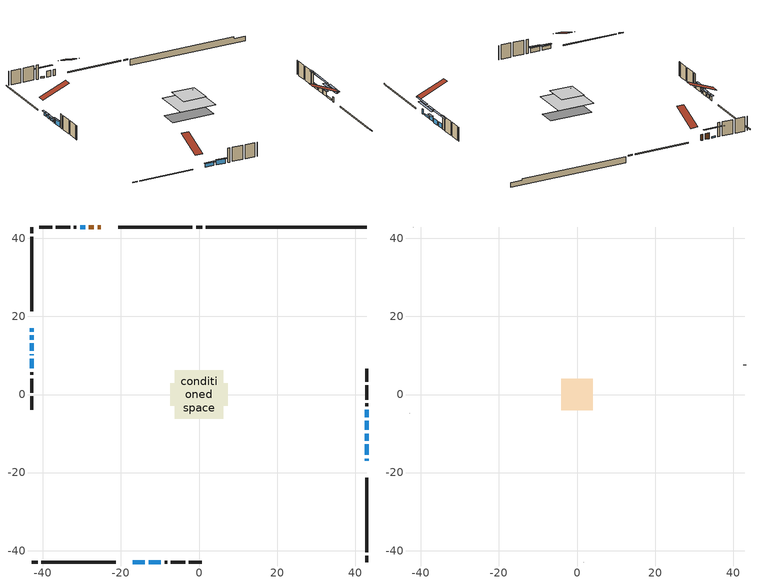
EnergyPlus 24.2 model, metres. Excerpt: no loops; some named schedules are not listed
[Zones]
conditioned space
 floor adiabatic (AdiabaticFloorConstruction): -6.25,-6.25 -6.25,6.25 6.25,6.25 6.25,-6.25 z2.74
 floor foundation (Slab1 construction): -7.38,-2.9 -7.38,2.9 7.38,2.9 7.38,-2.9 z-1.83
 wall outside (RimJoist1 construction): 0.82,42.9 -0.75,42.9 / -42.9,-42.9 -41.33,-42.9 / -42.9,42.9 -42.9,41.33 / 42.9,-42.9 42.9,-41.33 z0.3:0.6
 wall outside (RimJoist2 construction): -1.68,42.9 -20.72,42.9 / -40.4,-42.9 -21.35,-42.9 / -42.9,40.4 -42.9,21.35 / 42.9,-40.4 42.9,-21.35 z0.3:0.6
 wall outside (AdiabaticWallConstruction 1): -25.15,42.9 -25.98,42.9 / -26.9,42.9 -28.2,42.9 z0.3:2.33
 wall outside (AdiabaticWallConstruction): 42.9,-16.93 42.9,-16.4 z0.3:1.95; -42.9,16.93 -42.9,16.06 z0.3:1.57; -42.9,15.14 -42.9,14.02 / -42.9,13.09 -42.9,11.26 / -16.93,-42.9 -13.83,-42.9 z0.3:1.54; -12.9,-42.9 -9.76,-42.9 / 42.9,-11.84 42.9,-9.99 / 42.9,-9.06 42.9,-6.7 / 42.9,-5.77 42.9,-3.92 z0.3:1.85; -42.9,10.33 -42.9,10.08 z0.3:1.39; -29.13,42.9 -30.45,42.9 z0.3:0.83; 42.9,-15.47 42.9,-12.77 z0.3:0.89; -42.9,9.15 -42.9,6.66 z0.3:2.15
 wall outside (Wall1 construction): -31.38,42.9 -32.09,42.9 / -8.83,-42.9 -8.11,-42.9 / -42.9,5.73 -42.9,5.02 / 42.9,-2.99 42.9,-2.28 z0.3:5.18
 wall outside (Wall2 construction): -33.02,42.9 -36.69,42.9 / -7.19,-42.9 -3.52,-42.9 / -42.9,4.09 -42.9,0.42 / 42.9,-1.35 42.9,2.32 z0.3:5.18
 wall outside (Wall3 construction): -37.62,42.9 -40.97,42.9 / -2.59,-42.9 0.76,-42.9 / -42.9,-0.51 -42.9,-3.86 / 42.9,3.25 42.9,6.6 z0.3:5.18
 wall foundation (FoundationWall1 construction): 1.75,42.9,-1.83 1.75,42.9,0.3 38.78,42.9,0.3 38.78,42.9,-0.25 42.9,42.9,-0.25 42.9,42.9,-1.83
 window (WindowConstruction 9): 42.9,-16.93 42.9,-16.4 z0.3:1.95
 window (WindowConstruction 4): -42.9,16.93 -42.9,16.07 z0.3:1.57
 window (WindowConstruction 5): -42.9,15.14 -42.9,14.02 z0.3:1.54
 window (WindowConstruction 6): -42.9,13.09 -42.9,11.26 z0.3:1.54
 window (WindowConstruction 7): -16.93,-42.9 -13.83,-42.9 z0.3:1.54
 window (WindowConstruction 8): -12.9,-42.9 -9.76,-42.9 z0.3:1.85
 window (WindowConstruction 10): -42.9,10.33 -42.9,10.08 z0.3:1.39
 window (WindowConstruction 11): -29.13,42.9 -30.45,42.9 z0.3:0.83
 window (WindowConstruction 12): 42.9,-15.47 42.9,-12.77 z0.3:0.89
 window (WindowConstruction): -42.9,9.15 -42.9,6.66 z0.3:2.15
 window (WindowConstruction 1): 42.9,-11.84 42.9,-9.99 z0.3:1.85
 window (WindowConstruction 2): 42.9,-9.06 42.9,-6.7 z0.3:1.85
 window (WindowConstruction 3): 42.9,-5.77 42.9,-3.92 z0.3:1.85
 door (Door): -25.15,42.9 -25.98,42.9 z0.3:2.33
 door (Door 1): -26.9,42.9 -28.2,42.9 z0.3:2.33
 ceiling adiabatic (AdiabaticFloorConstruction): 6.25,-6.25 6.25,6.25 -6.25,6.25 -6.25,-6.25 z2.74
attic - vented
 floor to conditioned space (Floor1 construction Reversed): -4.04,-4.04 -4.04,4.04 4.04,4.04 4.04,-4.04 z5.18
 floor to conditioned space (Floor2 construction Reversed): -2.86,-2.86 -2.86,2.86 2.86,2.86 2.86,-2.86 z5.18
 wall outside (Wall4 construction): -41.9,42.9 -41.97,42.9 / 1.69,-42.9 1.76,-42.9 / -42.9,-4.79 -42.9,-4.86 / 42.9,7.53 42.9,7.6 z0.3:5.18
 roof outside (Roof1 construction): -24.22,42.9,5.18 -24.22,33.42,9.12 -21.65,33.42,9.12 -21.65,42.9,5.18; -17.86,-42.9,5.18 -17.86,-33.42,9.12 -20.43,-33.42,9.12 -20.43,-42.9,5.18; -42.9,17.86,5.18 -33.42,17.86,9.12 -33.42,20.43,9.12 -42.9,20.43,5.18; 42.9,-17.86,5.18 33.42,-17.86,9.12 33.42,-20.43,9.12 42.9,-20.43,5.18
shading: 42.9,-13.35 42.9,-19.98 43.51,-19.98 43.51,-13.35 z5; -42.9,15.77 -42.9,17.23 -43.51,17.23 -43.51,15.77 z1.87; -42.9,13.72 -42.9,15.44 -43.51,15.44 -43.51,13.72 z1.84; -42.9,10.96 -42.9,13.39 -43.51,13.39 -43.51,10.96 z1.84; -13.53,-42.9 -17.23,-42.9 -17.23,-43.51 -13.53,-43.51 z1.84; -9.46,-42.9 -13.2,-42.9 -13.2,-43.51 -9.46,-43.51 z2.15; -42.9,9.78 -42.9,10.63 -44.12,10.63 -44.12,9.78 z1.69; -33.5,42.9 -26.08,42.9 -26.08,43.51 -33.5,43.51 z3.88; 42.9,-9.72 42.9,-18.52 43.51,-18.52 43.51,-9.72 z3.94; -42.9,6.36 -42.9,9.45 -43.51,9.45 -43.51,6.36 z2.45; 42.9,-9.69 42.9,-12.14 43.51,-12.14 43.51,-9.69 z2.15; 42.9,-3.65 42.9,-12.11 43.51,-12.11 43.51,-3.65 z4.9; 42.9,-0.87 42.9,-8.82 43.51,-8.82 43.51,-0.87 z4.9
[Building]
Building 1: Terrain=Suburbs
[Site:Location]
Calgary Intl AP_AB: Latitude {deg}=51.11; Longitude {deg}=-114.02; Time Zone {hr}=-7; Elevation {m}=1084; Keep Site Location Information=Yes
[Site:GroundTemperature:Shallow]
0.326196, -1.55603, -1.70677, -0.813554, 2.7722, 6.34125, 9.43543, 11.3955, 11.562, 9.96783, 6.95256, 3.49299
[Site:WaterMainsTemperature]
Calculation Method=Schedule; Temperature Schedule=mains temperature schedule
[Material] Roughness=Rough; Thermal Absorptance=0.9
Name | Thickness {m} | Conductivity {W/m-K} | Density {kg/m3} | Specific Heat {J/kg-K} | Solar Absorptance | Visible Absorptance
asphalt or fiberglass shingles | 0.00635 | 0.162714 | 1121.4 | 1465.45 | 0.4 | 0.4
ceiling loosefill ins | 0.169333 | 0.0480833 | 16.02 | 1046.75 | 0.7 | 0.7
ceiling stud and cavity | 0.1397 | 0.113663 | 65.682 | 1177.47 | 0.7 | 0.7
ceiling stud and cavity 1 | 0.1397 | 0.164599 | 65.682 | 1177.47 | 0.7 | 0.7
concrete 4.0 in. | 0.1016 | 1.803125 | 2242.8 | 837.4 | 0.7 | 0.7
concrete 8.0 in. | 0.2032 | 1.803125 | 2242.8 | 837.4 | 0.7 | 0.7
door material | 0.04445 | 0.053851 | 512.64 | 1214.23 | 0.7 | 0.7
exterior vertical ins | 0.0307237 | 0.029427 | 32.04 | 1214.23 | 0.7 | 0.7
floor covering | 0.0127 | 0.0433444 | 54.468 | 1339.84 | 0.6 | 0.6
floor rigid ins; wall rigid ins 1 | 0.512978 | 0.029427 | 32.04 | 1214.23 | 0.7 | 0.7
floor stud and cavity | 0.1397 | 1.75129 | 37.0049 | 1207.88 | 0.7 | 0.7
furniture material conditioned space 1 | 0.1524 | 0.115458 | 640.8 | 1214.23 | 0.6 | 0.6
gypsum board | 0.0127 | 0.160291 | 801 | 837.4 | 0.6 | 0.6
gypsum board 1 | 0.0127 | 0.160291 | 801 | 837.4 | 0.7 | 0.7
osb sheathing 0.5 in. | 0.0127 | 0.115458 | 512.64 | 1214.23 | 0.7 | 0.7
osb sheathing 0.75 in. | 0.01905 | 0.115458 | 512.64 | 1214.23 | 0.7 | 0.7
osb sheathing 2.0 in. | 0.0508 | 0.115458 | 512.64 | 1214.23 | 0.7 | 0.7
rim joist stud and cavity | 0.0508 | 0.0299094 | 125.044 | 1163.47 | 0.6 | 0.6
rim joist stud and cavity 1 | 0.0508 | 0.0296634 | 125.044 | 1163.47 | 0.6 | 0.6
wall rigid ins | 0.051816 | 0.029427 | 32.04 | 1214.23 | 0.7 | 0.7
wall stud and cavity | 0.1397 | 0.154959 | 139.0536 | 1170.24 | 0.7 | 0.7
wall stud and cavity 1 | 0.1397 | 0.0884486 | 139.0536 | 1170.24 | 0.7 | 0.7
wall stud and cavity 2 | 0.1397 | 0.126135 | 139.0536 | 1170.24 | 0.7 | 0.7
wall stud and cavity 3 | 0.0889 | 6.9971 | 50.32683 | 1063.81 | 0.6 | 0.6
wall stud and cavity 4 | 0.0889 | 0.380278 | 52.3479 | 1209.89 | 0.7 | 0.7
wall stud and cavity 5 | 0.0889 | 0.391764 | 83.0341 | 1211.67 | 0.7 | 0.7
wood siding | 0.0254 | 0.102417 | 544.68 | 1172.36 | 0.4 | 0.4
wood siding 1 | 0.00254 | 0.102417 | 544.68 | 1172.36 | 0.4 | 0.4
wood siding 2; wood siding 3; wood siding 4 | 0.0254 | 0.102417 | 544.68 | 1172.36 | 0.7 | 0.7
[WindowMaterial:SimpleGlazingSystem]
Name | U-Factor {W/m2-K} | Solar Heat Gain Coefficient
WindowMaterial | 2.90259 | 0.68
WindowMaterial 1 | 2.89237 | 0.69
WindowMaterial 10 | 1.94415 | 0.33
WindowMaterial 11 | 3.023535 | 0.48
WindowMaterial 12 | 3.01559 | 0.5
WindowMaterial 2 | 2.986628 | 0.55
WindowMaterial 3 | 2.94007 | 0.62
WindowMaterial 4 | 3.006501 | 0.59
WindowMaterial 5 | 2.9236 | 0.66
WindowMaterial 6 | 2.90373 | 0.68
WindowMaterial 7 | 2.96278 | 0.59
WindowMaterial 8 | 2.9378 | 0.65
WindowMaterial 9 | 1.70567 | 0.41
[Construction]
AdiabaticFloorConstruction: floor stud and cavity, floor rigid ins, osb sheathing 0.75 in., floor covering
AdiabaticWallConstruction: wood siding 3, wall rigid ins 1, wall stud and cavity 4, gypsum board
AdiabaticWallConstruction 1: wood siding 4, wall rigid ins 1, wall stud and cavity 4, gypsum board
Door; Door 1: door material
Floor1 construction Reversed: gypsum board, ceiling stud and cavity, ceiling loosefill ins
Floor2 construction Reversed: gypsum board, ceiling stud and cavity 1, ceiling loosefill ins
FoundationWall1 construction: concrete 8.0 in., gypsum board 1
furniture construction conditioned space 1: furniture material conditioned space 1
PartitionWallConstruction: gypsum board, wall stud and cavity 5, gypsum board
RimJoist1 construction: wood siding 2, osb sheathing 2.0 in., rim joist stud and cavity
RimJoist2 construction: wood siding 2, osb sheathing 2.0 in., rim joist stud and cavity 1
Roof1 construction: asphalt or fiberglass shingles
Slab1 construction: concrete 4.0 in.
Wall1 construction: wood siding, wall rigid ins, osb sheathing 0.5 in., wall stud and cavity, gypsum board
Wall2 construction: wood siding, osb sheathing 0.5 in., wall stud and cavity 1, gypsum board
Wall3 construction: wood siding, osb sheathing 0.5 in., wall stud and cavity 2, gypsum board
Wall4 construction: wood siding 1, wall stud and cavity 3
WindowConstruction: WindowMaterial
WindowConstruction 1: WindowMaterial 1
WindowConstruction 10: WindowMaterial 10
WindowConstruction 11: WindowMaterial 11
WindowConstruction 12: WindowMaterial 12
WindowConstruction 2: WindowMaterial 2
WindowConstruction 3: WindowMaterial 3
WindowConstruction 4: WindowMaterial 4
WindowConstruction 5: WindowMaterial 5
WindowConstruction 6: WindowMaterial 6
WindowConstruction 7: WindowMaterial 7
WindowConstruction 8: WindowMaterial 8
WindowConstruction 9: WindowMaterial 9
[Zone] Multiplier=1; Part of Total Floor Area=Yes
Name | Volume {m3}
attic - vented | 62.113
conditioned space | 631.4
[Space]
Name | Zone | Volume {m3}
attic - vented 1 | attic - vented | 62.113
conditioned space 1 | conditioned space | 631.4
[ZoneInfiltration:EffectiveLeakageArea]
infil attic - vented 1: Zone or Space=attic - vented 1; Schedule=Always On Discrete; Effective Air Leakage Area {cm2}=3357.26; Stack Coefficient=0.000613623; Wind Coefficient=1.67367e-05
[ZoneMixing]
whole house fan mix: Zone or Space=attic - vented; Schedule=Always On Continuous; Design Flow Rate Calculation Method=Flow/Zone; Design Flow Rate {m3/s}=0; Source Zone or Space=conditioned space
[SurfaceProperty:ExposedFoundationPerimeter]
Slab1: Exposed Perimeter Calculation Method=TotalExposedPerimeter; Total Exposed Perimeter {m}=41.148
[InternalMass] Zone or ZoneList=conditioned space; Space or SpaceList=conditioned space 1
Name | Construction | Surface Area {m2}
furniture mass conditioned space 1 | furniture construction conditioned space 1 | 96.82
partition wall mass | PartitionWallConstruction | 242.05
[Lights]
interior lighting: Zone or ZoneList or Space or SpaceList=conditioned space 1; Schedule=interior lighting schedule; Design Level Calculation Method=LightingLevel; Lighting Level {W}=343.2; Return Air Fraction=0; Fraction Radiant=0.6; Fraction Visible=0.2; Fraction Replaceable=1
[People]
occupants: Zone or ZoneList or Space or SpaceList=conditioned space 1; Number of People Schedule=occupants schedule; Number of People Calculation Method=People; Number of People=3; Fraction Radiant=0.314171; Sensible Heat Fraction=0.56303; Activity Level Schedule=occupants activity schedule; Carbon Dioxide Generation Rate {m3/s-W}=0; Enable ASHRAE 55 Comfort Warnings=No; Mean Radiant Temperature Calculation Type=EnclosureAveraged
[ElectricEquipment] Zone or ZoneList or Space or SpaceList=conditioned space 1; Design Level Calculation Method=EquipmentLevel
Name | Schedule | Design Level {W} | Fraction Latent | Fraction Radiant | Fraction Lost
clothes dryer | clothes dryer schedule | 140.772 | 0.015 | 0.081 | 0.85
clothes washer | clothes washer schedule | 32.1985 | 0.03 | 0.162 | 0.7
cooking range | cooking range schedule | 215.147 | 0.08 | 0.432 | 0.2
dishwasher | dishwasher schedule | 66.8632 | 0.3 | 0.18 | 0.4
fridge | fridge schedule | 72.9452 | 0 | 0.6 | 0
mech vent bath fan 0 | mech vent bath fan 0 schedule | 50.2 | 0 | 0 | 1
mech vent bath fan 1 | mech vent bath fan 1 schedule | 50.2 | 0 | 0 | 1
mech vent house fan | mech vent house fan schedule | 0 | 0 | 0 | 1
mech vent house fan cfis | mech vent house fan cfis schedule | 0 | 0 | 0 | 0
mech vent range fan 0 | mech vent range fan 0 schedule | 57 | 0 | 0 | 1
misc plug loads | misc plug loads schedule | 494.7 | 0.045 | 0.513 | 0.1
whole house fan | Always On Discrete | 0 | 0 | 0 | 1
[OtherEquipment] Zone or ZoneList or Space or SpaceList=conditioned space 1; Design Level Calculation Method=EquipmentLevel
Name | Fuel Type | Schedule | Design Level {W} | Fraction Latent | Fraction Radiant | Fraction Lost
clothes dryer 1 | Electricity | clothes dryer schedule | 0 | 0.015 | 0.081 | 0.85
cooking range 1 | Electricity | cooking range schedule | 0 | 0.08 | 0.432 | 0.2
general water use latent | None | general water use schedule | 62.594 | 1 | 0 | 0
general water use sensible | None | general water use schedule | -61.6891 | 0 | 0.6 | 0
mech vent house fan latent load | None | Always On Discrete | 0 | 1 | 0 | 0
mech vent house fan sensible load | None | Always On Discrete | 0 | 0 | 0 | 0
water heater energy adjustment1 | NaturalGas | Always On Discrete | 0.01 | 0 | 0 | 1
[ZoneInfiltration:DesignFlowRate] Zone or ZoneList or Space or SpaceList=conditioned space 1; Schedule=Always On Discrete; Design Flow Rate Calculation Method=Flow/Zone; Design Flow Rate {m3/s}=0
infil flow; natural vent flow; whole house fan flow
[Foundation:Kiva]
Foundation Kiva 1: Initial Indoor Air Temperature {C}=18; Wall Height Above Grade {m}=0.300015; Wall Depth Below Slab {m}=0.2032; Custom Block Material Name 1=exterior vertical ins; Custom Block Depth 1 {m}=2.13; Custom Block X Position 1 {m}=0.2159; Custom Block Z Position 1 {m}=0
[Foundation:Kiva:Settings]
Soil Conductivity {W/m-K}=0.849921; Soil Density {kg/m3}=1842.3; Soil Specific Heat {J/kg-K}=418.7; Ground Solar Absorptivity=0.9; Ground Thermal Absorptivity=0.9; Ground Surface Roughness {m}=0.03; Far-Field Width {m}=40; Deep-Ground Boundary Condition=ZeroFlux; Deep-Ground Depth {m}=40; Minimum Cell Dimension {m}=0.2; Maximum Cell Growth Coefficient=3; Simulation Timestep=Timestep
[Exterior:Lights]
exterior lighting: Schedule=exterior lighting schedule; Design Level {W}=75.6
[Schedule:Constant]
Name | Hourly Value
Always On Continuous; mech vent house fan schedule; mech vent house fan cfis schedule; Always On Discrete | 1
occupants activity schedule | 117.228
fridge schedule | 0
[Schedule:Week:Daily]
interior lighting schedule Week Rule - Jan1-Jan27: interior lighting schedule day, interior lighting schedule day, interior lighting schedule day, interior lighting schedule day, interior lighting schedule day, interior lighting schedule day, interior lighting schedule day, interior lighting schedule default day, interior lighting schedule default day, interior lighting schedule default day, interior lighting schedule default day, interior lighting schedule default day
interior lighting schedule Week Rule - Jan28-Feb3: interior lighting schedule day, interior lighting schedule day, interior lighting schedule day, interior lighting schedule day, interior lighting schedule day 1, interior lighting schedule day 1, interior lighting schedule day 1, interior lighting schedule default day, interior lighting schedule default day, interior lighting schedule default day, interior lighting schedule default day, interior lighting schedule default day
interior lighting schedule Week Rule - Feb4-Feb24: interior lighting schedule day 1, interior lighting schedule day 1, interior lighting schedule day 1, interior lighting schedule day 1, interior lighting schedule day 1, interior lighting schedule day 1, interior lighting schedule day 1, interior lighting schedule default day, interior lighting schedule default day, interior lighting schedule default day, interior lighting schedule default day, interior lighting schedule default day
interior lighting schedule Week Rule - Feb25-Mar3: interior lighting schedule day 1, interior lighting schedule day 1, interior lighting schedule day 1, interior lighting schedule day 1, interior lighting schedule day 2, interior lighting schedule day 2, interior lighting schedule day 2, interior lighting schedule default day, interior lighting schedule default day, interior lighting schedule default day, interior lighting schedule default day, interior lighting schedule default day
interior lighting schedule Week Rule - Mar4-Mar31: interior lighting schedule day 2, interior lighting schedule day 2, interior lighting schedule day 2, interior lighting schedule day 2, interior lighting schedule day 2, interior lighting schedule day 2, interior lighting schedule day 2, interior lighting schedule default day, interior lighting schedule default day, interior lighting schedule default day, interior lighting schedule default day, interior lighting schedule default day
interior lighting schedule Week Rule - Apr1-Apr28: interior lighting schedule day 3, interior lighting schedule day 3, interior lighting schedule day 3, interior lighting schedule day 3, interior lighting schedule day 3, interior lighting schedule day 3, interior lighting schedule day 3, interior lighting schedule default day, interior lighting schedule default day, interior lighting schedule default day, interior lighting schedule default day, interior lighting schedule default day
interior lighting schedule Week Rule - Apr29-May5: interior lighting schedule day 3, interior lighting schedule day 3, interior lighting schedule day 4, interior lighting schedule day 4, interior lighting schedule day 4, interior lighting schedule day 4, interior lighting schedule day 4, interior lighting schedule default day, interior lighting schedule default day, interior lighting schedule default day, interior lighting schedule default day, interior lighting schedule default day
interior lighting schedule Week Rule - May6-May26: interior lighting schedule day 4, interior lighting schedule day 4, interior lighting schedule day 4, interior lighting schedule day 4, interior lighting schedule day 4, interior lighting schedule day 4, interior lighting schedule day 4, interior lighting schedule default day, interior lighting schedule default day, interior lighting schedule default day, interior lighting schedule default day, interior lighting schedule default day
interior lighting schedule Week Rule - May27-Jun2: interior lighting schedule day 4, interior lighting schedule day 4, interior lighting schedule day 4, interior lighting schedule day 4, interior lighting schedule day 4, interior lighting schedule day 5, interior lighting schedule day 5, interior lighting schedule default day, interior lighting schedule default day, interior lighting schedule default day, interior lighting schedule default day, interior lighting schedule default day
interior lighting schedule Week Rule - Jun3-Jun30: interior lighting schedule day 5, interior lighting schedule day 5, interior lighting schedule day 5, interior lighting schedule day 5, interior lighting schedule day 5, interior lighting schedule day 5, interior lighting schedule day 5, interior lighting schedule default day, interior lighting schedule default day, interior lighting schedule default day, interior lighting schedule default day, interior lighting schedule default day
interior lighting schedule Week Rule - Jul1-Jul28: interior lighting schedule day 6, interior lighting schedule day 6, interior lighting schedule day 6, interior lighting schedule day 6, interior lighting schedule day 6, interior lighting schedule day 6, interior lighting schedule day 6, interior lighting schedule default day, interior lighting schedule default day, interior lighting schedule default day, interior lighting schedule default day, interior lighting schedule default day
interior lighting schedule Week Rule - Jul29-Aug4: interior lighting schedule day 6, interior lighting schedule day 6, interior lighting schedule day 6, interior lighting schedule day 7, interior lighting schedule day 7, interior lighting schedule day 7, interior lighting schedule day 7, interior lighting schedule default day, interior lighting schedule default day, interior lighting schedule default day, interior lighting schedule default day, interior lighting schedule default day
interior lighting schedule Week Rule - Aug5-Aug25: interior lighting schedule day 7, interior lighting schedule day 7, interior lighting schedule day 7, interior lighting schedule day 7, interior lighting schedule day 7, interior lighting schedule day 7, interior lighting schedule day 7, interior lighting schedule default day, interior lighting schedule default day, interior lighting schedule default day, interior lighting schedule default day, interior lighting schedule default day
interior lighting schedule Week Rule - Aug26-Sep1: interior lighting schedule day 7, interior lighting schedule day 7, interior lighting schedule day 7, interior lighting schedule day 7, interior lighting schedule day 7, interior lighting schedule day 7, interior lighting schedule day 8, interior lighting schedule default day, interior lighting schedule default day, interior lighting schedule default day, interior lighting schedule default day, interior lighting schedule default day
interior lighting schedule Week Rule - Sep2-Sep29: interior lighting schedule day 8, interior lighting schedule day 8, interior lighting schedule day 8, interior lighting schedule day 8, interior lighting schedule day 8, interior lighting schedule day 8, interior lighting schedule day 8, interior lighting schedule default day, interior lighting schedule default day, interior lighting schedule default day, interior lighting schedule default day, interior lighting schedule default day
interior lighting schedule Week Rule - Sep30-Oct6: interior lighting schedule day 8, interior lighting schedule day 9, interior lighting schedule day 9, interior lighting schedule day 9, interior lighting schedule day 9, interior lighting schedule day 9, interior lighting schedule day 9, interior lighting schedule default day, interior lighting schedule default day, interior lighting schedule default day, interior lighting schedule default day, interior lighting schedule default day
interior lighting schedule Week Rule - Oct7-Oct27: interior lighting schedule day 9, interior lighting schedule day 9, interior lighting schedule day 9, interior lighting schedule day 9, interior lighting schedule day 9, interior lighting schedule day 9, interior lighting schedule day 9, interior lighting schedule default day, interior lighting schedule default day, interior lighting schedule default day, interior lighting schedule default day, interior lighting schedule default day
interior lighting schedule Week Rule - Oct28-Nov3: interior lighting schedule day 9, interior lighting schedule day 9, interior lighting schedule day 9, interior lighting schedule day 9, interior lighting schedule day 10, interior lighting schedule day 10, interior lighting schedule day 10, interior lighting schedule default day, interior lighting schedule default day, interior lighting schedule default day, interior lighting schedule default day, interior lighting schedule default day
interior lighting schedule Week Rule - Nov4-Nov24: interior lighting schedule day 10, interior lighting schedule day 10, interior lighting schedule day 10, interior lighting schedule day 10, interior lighting schedule day 10, interior lighting schedule day 10, interior lighting schedule day 10, interior lighting schedule default day, interior lighting schedule default day, interior lighting schedule default day, interior lighting schedule default day, interior lighting schedule default day
interior lighting schedule Week Rule - Nov25-Dec1: interior lighting schedule day 10, interior lighting schedule day 10, interior lighting schedule day 10, interior lighting schedule day 10, interior lighting schedule day 10, interior lighting schedule day 10, interior lighting schedule day 11, interior lighting schedule default day, interior lighting schedule default day, interior lighting schedule default day, interior lighting schedule default day, interior lighting schedule default day
interior lighting schedule Week Rule - Dec2-Dec31: interior lighting schedule day 11, interior lighting schedule day 11, interior lighting schedule day 11, interior lighting schedule day 11, interior lighting schedule day 11, interior lighting schedule day 11, interior lighting schedule day 11, interior lighting schedule default day, interior lighting schedule default day, interior lighting schedule default day, interior lighting schedule default day, interior lighting schedule default day
occupants schedule Week Rule - Jan1-Dec31: occupants schedule day, occupants schedule day, occupants schedule day, occupants schedule day, occupants schedule day, occupants schedule day, occupants schedule day, occupants schedule default day, occupants schedule default day, occupants schedule default day, occupants schedule default day, occupants schedule default day
clothes dryer schedule Week Rule - Jan1-Dec31: clothes dryer schedule day, clothes dryer schedule day, clothes dryer schedule day, clothes dryer schedule day, clothes dryer schedule day, clothes dryer schedule day, clothes dryer schedule day, clothes dryer schedule default day, clothes dryer schedule default day, clothes dryer schedule default day, clothes dryer schedule default day, clothes dryer schedule default day
clothes washer schedule Week Rule - Jan1-Dec31: clothes washer schedule day, clothes washer schedule day, clothes washer schedule day, clothes washer schedule day, clothes washer schedule day, clothes washer schedule day, clothes washer schedule day, clothes washer schedule default day, clothes washer schedule default day, clothes washer schedule default day, clothes washer schedule default day, clothes washer schedule default day
cooking range schedule Week Rule - Jan1-Dec31: cooking range schedule day, cooking range schedule day, cooking range schedule day, cooking range schedule day, cooking range schedule day, cooking range schedule day, cooking range schedule day, cooking range schedule default day, cooking range schedule default day, cooking range schedule default day, cooking range schedule default day, cooking range schedule default day
dishwasher schedule Week Rule - Jan1-Dec31: dishwasher schedule day, dishwasher schedule day, dishwasher schedule day, dishwasher schedule day, dishwasher schedule day, dishwasher schedule day, dishwasher schedule day, dishwasher schedule default day, dishwasher schedule default day, dishwasher schedule default day, dishwasher schedule default day, dishwasher schedule default day
mech vent bath fan 0 schedule Week Rule - Jan1-Dec31: mech vent bath fan 0 schedule day, mech vent bath fan 0 schedule day, mech vent bath fan 0 schedule day, mech vent bath fan 0 schedule day, mech vent bath fan 0 schedule day, mech vent bath fan 0 schedule day, mech vent bath fan 0 schedule day, mech vent bath fan 0 schedule default day, mech vent bath fan 0 schedule default day, mech vent bath fan 0 schedule default day, mech vent bath fan 0 schedule default day, mech vent bath fan 0 schedule default day
mech vent bath fan 1 schedule Week Rule - Jan1-Dec31: mech vent bath fan 1 schedule day, mech vent bath fan 1 schedule day, mech vent bath fan 1 schedule day, mech vent bath fan 1 schedule day, mech vent bath fan 1 schedule day, mech vent bath fan 1 schedule day, mech vent bath fan 1 schedule day, mech vent bath fan 1 schedule default day, mech vent bath fan 1 schedule default day, mech vent bath fan 1 schedule default day, mech vent bath fan 1 schedule default day, mech vent bath fan 1 schedule default day
mech vent range fan 0 schedule Week Rule - Jan1-Dec31: mech vent range fan 0 schedule day, mech vent range fan 0 schedule day, mech vent range fan 0 schedule day, mech vent range fan 0 schedule day, mech vent range fan 0 schedule day, mech vent range fan 0 schedule day, mech vent range fan 0 schedule day, mech vent range fan 0 schedule default day, mech vent range fan 0 schedule default day, mech vent range fan 0 schedule default day, mech vent range fan 0 schedule default day, mech vent range fan 0 schedule default day
misc plug loads schedule Week Rule - Jan1-Dec31: misc plug loads schedule day, misc plug loads schedule day, misc plug loads schedule day, misc plug loads schedule day, misc plug loads schedule day, misc plug loads schedule day, misc plug loads schedule day, misc plug loads schedule default day, misc plug loads schedule default day, misc plug loads schedule default day, misc plug loads schedule default day, misc plug loads schedule default day
general water use schedule Week Rule - Jan1-Dec31: general water use schedule day, general water use schedule day, general water use schedule day, general water use schedule day, general water use schedule day, general water use schedule day, general water use schedule day, general water use schedule default day, general water use schedule default day, general water use schedule default day, general water use schedule default day, general water use schedule default day
exterior lighting schedule Week Rule - Jan1-Jan27: exterior lighting schedule day, exterior lighting schedule day, exterior lighting schedule day, exterior lighting schedule day, exterior lighting schedule day, exterior lighting schedule day, exterior lighting schedule day, exterior lighting schedule default day, exterior lighting schedule default day, exterior lighting schedule default day, exterior lighting schedule default day, exterior lighting schedule default day
exterior lighting schedule Week Rule - Jan28-Feb3: exterior lighting schedule day, exterior lighting schedule day, exterior lighting schedule day, exterior lighting schedule day, exterior lighting schedule day 1, exterior lighting schedule day 1, exterior lighting schedule day 1, exterior lighting schedule default day, exterior lighting schedule default day, exterior lighting schedule default day, exterior lighting schedule default day, exterior lighting schedule default day
exterior lighting schedule Week Rule - Feb4-Feb24: exterior lighting schedule day 1, exterior lighting schedule day 1, exterior lighting schedule day 1, exterior lighting schedule day 1, exterior lighting schedule day 1, exterior lighting schedule day 1, exterior lighting schedule day 1, exterior lighting schedule default day, exterior lighting schedule default day, exterior lighting schedule default day, exterior lighting schedule default day, exterior lighting schedule default day
exterior lighting schedule Week Rule - Feb25-Mar3: exterior lighting schedule day 1, exterior lighting schedule day 1, exterior lighting schedule day 1, exterior lighting schedule day 1, exterior lighting schedule day 2, exterior lighting schedule day 2, exterior lighting schedule day 2, exterior lighting schedule default day, exterior lighting schedule default day, exterior lighting schedule default day, exterior lighting schedule default day, exterior lighting schedule default day
exterior lighting schedule Week Rule - Mar4-Mar31: exterior lighting schedule day 2, exterior lighting schedule day 2, exterior lighting schedule day 2, exterior lighting schedule day 2, exterior lighting schedule day 2, exterior lighting schedule day 2, exterior lighting schedule day 2, exterior lighting schedule default day, exterior lighting schedule default day, exterior lighting schedule default day, exterior lighting schedule default day, exterior lighting schedule default day
exterior lighting schedule Week Rule - Apr1-Apr28: exterior lighting schedule day 3, exterior lighting schedule day 3, exterior lighting schedule day 3, exterior lighting schedule day 3, exterior lighting schedule day 3, exterior lighting schedule day 3, exterior lighting schedule day 3, exterior lighting schedule default day, exterior lighting schedule default day, exterior lighting schedule default day, exterior lighting schedule default day, exterior lighting schedule default day
exterior lighting schedule Week Rule - Apr29-May5: exterior lighting schedule day 3, exterior lighting schedule day 3, exterior lighting schedule day 4, exterior lighting schedule day 4, exterior lighting schedule day 4, exterior lighting schedule day 4, exterior lighting schedule day 4, exterior lighting schedule default day, exterior lighting schedule default day, exterior lighting schedule default day, exterior lighting schedule default day, exterior lighting schedule default day
exterior lighting schedule Week Rule - May6-May26: exterior lighting schedule day 4, exterior lighting schedule day 4, exterior lighting schedule day 4, exterior lighting schedule day 4, exterior lighting schedule day 4, exterior lighting schedule day 4, exterior lighting schedule day 4, exterior lighting schedule default day, exterior lighting schedule default day, exterior lighting schedule default day, exterior lighting schedule default day, exterior lighting schedule default day
exterior lighting schedule Week Rule - May27-Jun2: exterior lighting schedule day 4, exterior lighting schedule day 4, exterior lighting schedule day 4, exterior lighting schedule day 4, exterior lighting schedule day 4, exterior lighting schedule day 5, exterior lighting schedule day 5, exterior lighting schedule default day, exterior lighting schedule default day, exterior lighting schedule default day, exterior lighting schedule default day, exterior lighting schedule default day
exterior lighting schedule Week Rule - Jun3-Jun30: exterior lighting schedule day 5, exterior lighting schedule day 5, exterior lighting schedule day 5, exterior lighting schedule day 5, exterior lighting schedule day 5, exterior lighting schedule day 5, exterior lighting schedule day 5, exterior lighting schedule default day, exterior lighting schedule default day, exterior lighting schedule default day, exterior lighting schedule default day, exterior lighting schedule default day
exterior lighting schedule Week Rule - Jul1-Jul28: exterior lighting schedule day 6, exterior lighting schedule day 6, exterior lighting schedule day 6, exterior lighting schedule day 6, exterior lighting schedule day 6, exterior lighting schedule day 6, exterior lighting schedule day 6, exterior lighting schedule default day, exterior lighting schedule default day, exterior lighting schedule default day, exterior lighting schedule default day, exterior lighting schedule default day
exterior lighting schedule Week Rule - Jul29-Aug4: exterior lighting schedule day 6, exterior lighting schedule day 6, exterior lighting schedule day 6, exterior lighting schedule day 7, exterior lighting schedule day 7, exterior lighting schedule day 7, exterior lighting schedule day 7, exterior lighting schedule default day, exterior lighting schedule default day, exterior lighting schedule default day, exterior lighting schedule default day, exterior lighting schedule default day
[Schedule:Year]
interior lighting schedule: interior lighting schedule Week Rule - Jan1-Jan27, 1, 1, 1, 27, interior lighting schedule Week Rule - Jan28-Feb3, 1, 28, 2, 3, interior lighting schedule Week Rule - Feb4-Feb24, 2, 4, 2, 24, interior lighting schedule Week Rule - Feb25-Mar3, 2, 25, 3, 3, interior lighting schedule Week Rule - Mar4-Mar31, 3, 4, 3, 31, interior lighting schedule Week Rule - Apr1-Apr28, 4, 1, 4, 28, interior lighting schedule Week Rule - Apr29-May5, 4, 29, 5, 5, interior lighting schedule Week Rule - May6-May26, 5, 6, 5, 26, interior lighting schedule Week Rule - May27-Jun2, 5, 27, 6, 2, interior lighting schedule Week Rule - Jun3-Jun30, 6, 3, 6, 30, interior lighting schedule Week Rule - Jul1-Jul28, 7, 1, 7, 28, interior lighting schedule Week Rule - Jul29-Aug4, 7, 29, 8, 4, interior lighting schedule Week Rule - Aug5-Aug25, 8, 5, 8, 25, interior lighting schedule Week Rule - Aug26-Sep1, 8, 26, 9, 1, interior lighting schedule Week Rule - Sep2-Sep29, 9, 2, 9, 29, interior lighting schedule Week Rule - Sep30-Oct6, 9, 30, 10, 6, interior lighting schedule Week Rule - Oct7-Oct27, 10, 7, 10, 27, interior lighting schedule Week Rule - Oct28-Nov3, 10, 28, 11, 3, interior lighting schedule Week Rule - Nov4-Nov24, 11, 4, 11, 24, interior lighting schedule Week Rule - Nov25-Dec1, 11, 25, 12, 1, interior lighting schedule Week Rule - Dec2-Dec31, 12, 2, 12, 31
occupants schedule: occupants schedule Week Rule - Jan1-Dec31, 1, 1, 12, 31
clothes dryer schedule: clothes dryer schedule Week Rule - Jan1-Dec31, 1, 1, 12, 31
clothes washer schedule: clothes washer schedule Week Rule - Jan1-Dec31, 1, 1, 12, 31
cooking range schedule: cooking range schedule Week Rule - Jan1-Dec31, 1, 1, 12, 31
dishwasher schedule: dishwasher schedule Week Rule - Jan1-Dec31, 1, 1, 12, 31
mech vent bath fan 0 schedule: mech vent bath fan 0 schedule Week Rule - Jan1-Dec31, 1, 1, 12, 31
mech vent bath fan 1 schedule: mech vent bath fan 1 schedule Week Rule - Jan1-Dec31, 1, 1, 12, 31
mech vent range fan 0 schedule: mech vent range fan 0 schedule Week Rule - Jan1-Dec31, 1, 1, 12, 31
misc plug loads schedule: misc plug loads schedule Week Rule - Jan1-Dec31, 1, 1, 12, 31
general water use schedule: general water use schedule Week Rule - Jan1-Dec31, 1, 1, 12, 31
exterior lighting schedule: exterior lighting schedule Week Rule - Jan1-Jan27, 1, 1, 1, 27, exterior lighting schedule Week Rule - Jan28-Feb3, 1, 28, 2, 3, exterior lighting schedule Week Rule - Feb4-Feb24, 2, 4, 2, 24, exterior lighting schedule Week Rule - Feb25-Mar3, 2, 25, 3, 3, exterior lighting schedule Week Rule - Mar4-Mar31, 3, 4, 3, 31, exterior lighting schedule Week Rule - Apr1-Apr28, 4, 1, 4, 28, exterior lighting schedule Week Rule - Apr29-May5, 4, 29, 5, 5, exterior lighting schedule Week Rule - May6-May26, 5, 6, 5, 26, exterior lighting schedule Week Rule - May27-Jun2, 5, 27, 6, 2, exterior lighting schedule Week Rule - Jun3-Jun30, 6, 3, 6, 30, exterior lighting schedule Week Rule - Jul1-Jul28, 7, 1, 7, 28, exterior lighting schedule Week Rule - Jul29-Aug4, 7, 29, 8, 4, exterior lighting schedule Week Rule - Aug5-Aug25, 8, 5, 8, 25, exterior lighting schedule Week Rule - Aug26-Sep1, 8, 26, 9, 1, exterior lighting schedule Week Rule - Sep2-Sep29, 9, 2, 9, 29, exterior lighting schedule Week Rule - Sep30-Oct6, 9, 30, 10, 6, exterior lighting schedule Week Rule - Oct7-Oct27, 10, 7, 10, 27, exterior lighting schedule Week Rule - Oct28-Nov3, 10, 28, 11, 3, exterior lighting schedule Week Rule - Nov4-Nov24, 11, 4, 11, 24, exterior lighting schedule Week Rule - Nov25-Dec1, 11, 25, 12, 1, exterior lighting schedule Week Rule - Dec2-Dec31, 12, 2, 12, 31
[Schedule:Compact]
mains temperature schedule: Through: 01/01, For: AllDays, Until: 24:00, 5.30611, Through: 01/02, For: AllDays, Until: 24:00, 5.24556, Through: 01/03, For: AllDays, Until: 24:00, 5.18611, Through: 01/04, For: AllDays, Until: 24:00, 5.12778, Through: 01/05, For: AllDays, Until: 24:00, 5.07, Through: 01/06, For: AllDays, Until: 24:00, 5.01278, Through: 01/07, For: AllDays, Until: 24:00, 4.95722, Through: 01/08, For: AllDays, Until: 24:00, 4.90222, Through: 01/09, For: AllDays, Until: 24:00, 4.84778, Through: 01/10, For: AllDays, Until: 24:00, 4.795, Through: 01/11, For: AllDays, Until: 24:00, 4.74278, Through: 01/12, For: AllDays, Until: 24:00, 4.69167, Through: 01/13, For: AllDays, Until: 24:00, 4.64111, Through: 01/14, For: AllDays, Until: 24:00, 4.59222, Through: 01/15, For: AllDays, Until: 24:00, 4.54389, Through: 01/16, For: AllDays, Until: 24:00, 4.49722, Through: 01/17, For: AllDays, Until: 24:00, 4.45111, Through: 01/18, For: AllDays, Until: 24:00, 4.40611, Through: 01/19, For: AllDays, Until: 24:00, 4.36222, Through: 01/20, For: AllDays, Until: 24:00, 4.32, Through: 01/21, For: AllDays, Until: 24:00, 4.27833, Through: 01/22, For: AllDays, Until: 24:00, 4.23778, Through: 01/23, For: AllDays, Until: 24:00, 4.19833, Through: 01/24, For: AllDays, Until: 24:00, 4.16056, Through: 01/25, For: AllDays, Until: 24:00, 4.12333, Through: 01/26, For: AllDays, Until: 24:00, 4.08778, Through: 01/27, For: AllDays, Until: 24:00, 4.05278, Through: 01/28, For: AllDays, Until: 24:00, 4.01944, Through: 01/29, For: AllDays, Until: 24:00, 3.98722, Through: 01/30, For: AllDays, Until: 24:00, 3.95611, Through: 01/31, For: AllDays, Until: 24:00, 3.92667, Through: 02/01, For: AllDays, Until: 24:00, 3.89778, Through: 02/02, For: AllDays, Until: 24:00, 3.87056, Through: 02/03, For: AllDays, Until: 24:00, 3.84444, Through: 02/04, For: AllDays, Until: 24:00, 3.82, Through: 02/05, For: AllDays, Until: 24:00, 3.79611, Through: 02/06, For: AllDays, Until: 24:00, 3.77389, Through: 02/07, For: AllDays, Until: 24:00, 3.75333, Through: 02/08, For: AllDays, Until: 24:00, 3.73333, Through: 02/09, For: AllDays, Until: 24:00, 3.715, Through: 02/10, For: AllDays, Until: 24:00, 3.69778, Through: 02/11, For: AllDays, Until: 24:00, 3.68222, Through: 02/12, For: AllDays, Until: 24:00, 3.66778, Through: 02/13, For: AllDays, Until: 24:00, 3.65444, Through: 02/14, For: AllDays, Until: 24:00, 3.64278, Through: 02/15, For: AllDays, Until: 24:00, 3.63222, Through: 02/16, For: AllDays, Until: 24:00, 3.62278, Through: 02/17, For: AllDays, Until: 24:00, 3.615, Through: 02/18, For: AllDays, Until: 24:00, 3.60833, Through: 02/19, For: AllDays, Until: 24:00, 3.60333, Through: 02/20, For: AllDays, Until: 24:00, 3.59944, Through: 02/21, For: AllDays, Until: 24:00, 3.59667, Through: 02/22, For: AllDays, Until: 24:00, 3.59556, Through: 02/23, For: AllDays, Until: 24:00, 3.59556, Through: 02/24, For: AllDays, Until: 24:00, 3.59722, Through: 02/25, For: AllDays, Until: 24:00, 3.6, Through: 02/26, For: AllDays, Until: 24:00, 3.60389, Through: 02/27, For: AllDays, Until: 24:00, 3.60944, Through: 02/28, For: AllDays, Until: 24:00, 3.61611, Through: 03/01, For: AllDays, Until: 24:00, 3.62444, Through: 03/02, For: AllDays, Until: 24:00, 3.63333, Through: 03/03, For: AllDays, Until: 24:00, 3.64444, Through: 03/04, For: AllDays, Until: 24:00, 3.65611, Through: 03/05, For: AllDays, Until: 24:00, 3.67, Through: 03/06, For: AllDays, Until: 24:00, 3.68444, Through: 03/07, For: AllDays, Until: 24:00, 3.70056, Through: 03/08, For: AllDays, Until: 24:00, 3.71778, Through: 03/09, For: AllDays, Until: 24:00, 3.73611, Through: 03/10, For: AllDays, Until: 24:00, 3.75611, Through: 03/11, For: AllDays, Until: 24:00, 3.77722, Through: 03/12, For: AllDays, Until: 24:00, 3.79944, Through: 03/13, For: AllDays, Until: 24:00, 3.82333, Through: 03/14, For: AllDays, Until: 24:00, 3.84833, Through: 03/15, For: AllDays, Until: 24:00, 3.87444, Through: 03/16, For: AllDays, Until: 24:00, 3.90222, Through: 03/17, For: AllDays, Until: 24:00, 3.93056, Through: 03/18, For: AllDays, Until: 24:00, 3.96056, Through: 03/19, For: AllDays, Until: 24:00, 3.99167, Through: 03/20, For: AllDays, Until: 24:00, 4.02444, Through: 03/21, For: AllDays, Until: 24:00, 4.05778, Through: 03/22, For: AllDays, Until: 24:00, 4.09278, Through: 03/23, For: AllDays, Until: 24:00, 4.12833, Through: 03/24, For: AllDays, Until: 24:00, 4.16556, Through: 03/25, For: AllDays, Until: 24:00, 4.20389, Through: 03/26, For: AllDays, Until: 24:00, 4.24333, Through: 03/27, For: AllDays, Until: 24:00, 4.28389, Through: 03/28, For: AllDays, Until: 24:00, 4.32611, Through: 03/29, For: AllDays, Until: 24:00, 4.36889, Through: 03/30, For: AllDays, Until: 24:00, 4.41278, Through: 03/31, For: AllDays, Until: 24:00, 4.45778, Through: 04/01, For: AllDays, Until: 24:00, 4.50389, Through: 04/02, For: AllDays, Until: 24:00, 4.55111, Through: 04/03, For: AllDays, Until: 24:00, 4.59944, Through: 04/04, For: AllDays, Until: 24:00, 4.64833, Through: 04/05, For: AllDays, Until: 24:00, 4.69889, Through: 04/06, For: AllDays, Until: 24:00, 4.75, Through: 04/07, For: AllDays, Until: 24:00, 4.80222, Through: 04/08, For: AllDays, Until: 24:00, 4.85556, Through: 04/09, For: AllDays, Until: 24:00, 4.91, Through: 04/10, For: AllDays, Until: 24:00, 4.965, Through: 04/11, For: AllDays, Until: 24:00, 5.02111, Through: 04/12, For: AllDays, Until: 24:00, 5.07833, Through: 04/13, For: AllDays, Until: 24:00, 5.13611, Through: 04/14, For: AllDays, Until: 24:00, 5.195, Through: 04/15, For: AllDays, Until: 24:00, 5.25444, Through: 04/16, For: AllDays, Until: 24:00, 5.315, Through: 04/17, For: AllDays, Until: 24:00, 5.37611, Through: 04/18, For: AllDays, Until: 24:00, 5.43833, Through: 04/19, For: AllDays, Until: 24:00, 5.50111, Through: 04/20, For: AllDays, Until: 24:00, 5.565, Through: 04/21, For: AllDays, Until: 24:00, 5.62944, Through: 04/22, For: AllDays, Until: 24:00, 5.69444, Through: 04/23, For: AllDays, Until: 24:00, 5.76, Through: 04/24, For: AllDays, Until: 24:00, 5.82667, Through: 04/25, For: AllDays, Until: 24:00, 5.89389, Through: 04/26, For: AllDays, Until: 24:00, 5.96167, Through: 04/27, For: AllDays, Until: 24:00, 6.03056, Through: 04/28, For: AllDays, Until: 24:00, 6.09944, Through: 04/29, For: AllDays, Until: 24:00, 6.16944, Through: 04/30, For: AllDays, Until: 24:00, 6.23944, Through: 05/01, For: AllDays, Until: 24:00, 6.31056, Through: 05/02, For: AllDays, Until: 24:00, 6.38167, Through: 05/03, For: AllDays, Until: 24:00, 6.45333, Through: 05/04, For: AllDays, Until: 24:00, 6.52611, Through: 05/05, For: AllDays, Until: 24:00, 6.59889, Through: 05/06, For: AllDays, Until: 24:00, 6.67167, Through: 05/07, For: AllDays, Until: 24:00, 6.74556, Through: 05/08, For: AllDays, Until: 24:00, 6.81944, Through: 05/09, For: AllDays, Until: 24:00, 6.89389, Through: 05/10, For: AllDays, Until: 24:00, 6.96889, Through: 05/11, For: AllDays, Until: 24:00, 7.04389, Through: 05/12, For: AllDays, Until: 24:00, 7.11944, Through: 05/13, For: AllDays, Until: 24:00, 7.195, Through: 05/14, For: AllDays, Until: 24:00, 7.27111, Through: 05/15, For: AllDays, Until: 24:00, 7.34722, Through: 05/16, For: AllDays, Until: 24:00, 7.42389, Through: 05/17, For: AllDays, Until: 24:00, 7.50056, Through: 05/18, For: AllDays, Until: 24:00, 7.57722, Through: 05/19, For: AllDays, Until: 24:00, 7.65444, Through: 05/20, For: AllDays, Until: 24:00, 7.73167, Through: 05/21, For: AllDays, Until: 24:00, 7.80889, Through: 05/22, For: AllDays, Until: 24:00, 7.88611, Through: 05/23, For: AllDays, Until: 24:00, 7.96333, Through: 05/24, For: AllDays, Until: 24:00, 8.04111, Through: 05/25, For: AllDays, Until: 24:00, 8.11833, Through: 05/26, For: AllDays, Until: 24:00, 8.19611, Through: 05/27, For: AllDays, Until: 24:00, 8.27333, Through: 05/28, For: AllDays, Until: 24:00, 8.35056, Through: 05/29, For: AllDays, Until: 24:00, 8.42778, Through: 05/30, For: AllDays, Until: 24:00, 8.505, Through: 05/31, For: AllDays, Until: 24:00, 8.58222, Through: 06/01, For: AllDays, Until: 24:00, 8.65889, Through: 06/02, For: AllDays, Until: 24:00, 8.73556, Through: 06/03, For: AllDays, Until: 24:00, 8.81222, Through: 06/04, For: AllDays, Until: 24:00, 8.88889, Through: 06/05, For: AllDays, Until: 24:00, 8.965, Through: 06/06, For: AllDays, Until: 24:00, 9.04056, Through: 06/07, For: AllDays, Until: 24:00, 9.11611, Through: 06/08, For: AllDays, Until: 24:00, 9.19167, Through: 06/09, For: AllDays, Until: 24:00, 9.26667, Through: 06/10, For: AllDays, Until: 24:00, 9.34111, Through: 06/11, For: AllDays, Until: 24:00, 9.41556, Through: 06/12, For: AllDays, Until: 24:00, 9.48889, Through: 06/13, For: AllDays, Until: 24:00, 9.56278, Through: 06/14, For: AllDays, Until: 24:00, 9.63556, Through: 06/15, For: AllDays, Until: 24:00, 9.70833, Through: 06/16, For: AllDays, Until: 24:00, 9.78, Through: 06/17, For: AllDays, Until: 24:00, 9.85167, Through: 06/18, For: AllDays, Until: 24:00, 9.92278, Through: 06/19, For: AllDays, Until: 24:00, 9.99333, Through: 06/20, For: AllDays, Until: 24:00, 10.0633, Through: 06/21, For: AllDays, Until: 24:00, 10.1328, Through: 06/22, For: AllDays, Until: 24:00, 10.2011, Through: 06/23, For: AllDays, Until: 24:00, 10.2694, Through: 06/24, For: AllDays, Until: 24:00, 10.3367, Through: 06/25, For: AllDays, Until: 24:00, 10.4039, Through: 06/26, For: AllDays, Until: 24:00, 10.47, Through: 06/27, For: AllDays, Until: 24:00, 10.5356, Through: 06/28, For: AllDays, Until: 24:00, 10.6, Through: 06/29, For: AllDays, Until: 24:00, 10.6639, Through: 06/30, For: AllDays, Until: 24:00, 10.7272, Through: 07/01, For: AllDays, Until: 24:00, 10.7894, Through: 07/02, For: AllDays, Until: 24:00, 10.8511, Through: 07/03, For: AllDays, Until: 24:00, 10.9122, Through: 07/04, For: AllDays, Until: 24:00, 10.9722, Through: 07/05, For: AllDays, Until: 24:00, 11.0311, Through: 07/06, For: AllDays, Until: 24:00, 11.0894, Through: 07/07, For: AllDays, Until: 24:00, 11.1467, Through: 07/08, For: AllDays, Until: 24:00, 11.2033, Through: 07/09, For: AllDays, Until: 24:00, 11.2589, Through: 07/10, For: AllDays, Until: 24:00, 11.3133, Through: 07/11, For: AllDays, Until: 24:00, 11.3672, Through: 07/12, For: AllDays, Until: 24:00, 11.42, Through: 07/13, For: AllDays, Until: 24:00, 11.4717, Through: 07/14, For: AllDays, Until: 24:00, 11.5222, Through: 07/15, For: AllDays, Until: 24:00, 11.5717, Through: 07/16, For: AllDays, Until: 24:00, 11.6206, Through: 07/17, For: AllDays, Until: 24:00, 11.6683, Through: 07/18, For: AllDays, Until: 24:00, 11.715, Through: 07/19, For: AllDays, Until: 24:00, 11.76, Through: 07/20, For: AllDays, Until: 24:00, 11.8044, Through: 07/21, For: AllDays, Until: 24:00, 11.8478, Through: 07/22, For: AllDays, Until: 24:00, 11.89, Through: 07/23, For: AllDays, Until: 24:00, 11.9311, Through: 07/24, For: AllDays, Until: 24:00, 11.9711, Through: 07/25, For: AllDays, Until: 24:00, 12.01, Through: 07/26, For: AllDays, Until: 24:00, 12.0478, Through: 07/27, For: AllDays, Until: 24:00, 12.0839, Through: 07/28, For: AllDays, Until: 24:00, 12.1194, Through: 07/29, For: AllDays, Until: 24:00, 12.1533, Through: 07/30, For: AllDays, Until: 24:00, 12.1861, Through: 07/31, For: AllDays, Until: 24:00, 12.2178, Through: 08/01, For: AllDays, Until: 24:00, 12.2483, Through: 08/02, For: AllDays, Until: 24:00, 12.2778, Through: 08/03, For: AllDays, Until: 24:00, 12.3056, Through: 08/04, For: AllDays, Until: 24:00, 12.3322, Through: 08/05, For: AllDays, Until: 24:00, 12.3578, Through: 08/06, For: AllDays, Until: 24:00, 12.3822, Through: 08/07, For: AllDays, Until: 24:00, 12.405, Through: 08/08, For: AllDays, Until: 24:00, 12.4267, Through: 08/09, For: AllDays, Until: 24:00, 12.4472, Through: 08/10, For: AllDays, Until: 24:00, 12.4661, Through: 08/11, For: AllDays, Until: 24:00, 12.4839, Through: 08/12, For: AllDays, Until: 24:00, 12.5006, Through: 08/13, For: AllDays, Until: 24:00, 12.5156, Through: 08/14, For: AllDays, Until: 24:00, 12.5294, Through: 08/15, For: AllDays, Until: 24:00, 12.5422, Through: 08/16, For: AllDays, Until: 24:00, 12.5533, Through: 08/17, For: AllDays, Until: 24:00, 12.5633, Through: 08/18, For: AllDays, Until: 24:00, 12.5722, Through: 08/19, For: AllDays, Until: 24:00, 12.5794, Through: 08/20, For: AllDays, Until: 24:00, 12.585, Through: 08/21, For: AllDays, Until: 24:00, 12.59, Through: 08/22, For: AllDays, Until: 24:00, 12.5933, Through: 08/23, For: AllDays, Until: 24:00, 12.595, Through: 08/24, For: AllDays, Until: 24:00, 12.5961, Through: 08/25, For: AllDays, Until: 24:00, 12.595, Through: 08/26, For: AllDays, Until: 24:00, 12.5933, Through: 08/27, For: AllDays, Until: 24:00, 12.59, Through: 08/28, For: AllDays, Until: 24:00, 12.585, Through: 08/29, For: AllDays, Until: 24:00, 12.5789, Through: 08/30, For: AllDays, Until: 24:00, 12.5717, Through: 08/31, For: AllDays, Until: 24:00, 12.5633, Through: 09/01, For: AllDays, Until: 24:00, 12.5533, Through: 09/02, For: AllDays, Until: 24:00, 12.5417, Through: 09/03, For: AllDays, Until: 24:00, 12.5289, Through: 09/04, For: AllDays, Until: 24:00, 12.515, Through: 09/05, For: AllDays, Until: 24:00, 12.5, Through: 09/06, For: AllDays, Until: 24:00, 12.4833, Through: 09/07, For: AllDays, Until: 24:00, 12.4656, Through: 09/08, For: AllDays, Until: 24:00, 12.4467, Through: 09/09, For: AllDays, Until: 24:00, 12.4261, Through: 09/10, For: AllDays, Until: 24:00, 12.4044, Through: 09/11, For: AllDays, Until: 24:00, 12.3811, Through: 09/12, For: AllDays, Until: 24:00, 12.3572, Through: 09/13, For: AllDays, Until: 24:00, 12.3317, Through: 09/14, For: AllDays, Until: 24:00, 12.3044, Through: 09/15, For: AllDays, Until: 24:00, 12.2767, Through: 09/16, For: AllDays, Until: 24:00, 12.2472, Through: 09/17, For: AllDays, Until: 24:00, 12.2167, Through: 09/18, For: AllDays, Until: 24:00, 12.185, Through: 09/19, For: AllDays, Until: 24:00, 12.1522, Through: 09/20, For: AllDays, Until: 24:00, 12.1183, Through: 09/21, For: AllDays, Until: 24:00, 12.0828, Through: 09/22, For: AllDays, Until: 24:00, 12.0461, Through: 09/23, For: AllDays, Until: 24:00, 12.0089, Through: 09/24, For: AllDays, Until: 24:00, 11.97, Through: 09/25, For: AllDays, Until: 24:00, 11.93, Through: 09/26, For: AllDays, Until: 24:00, 11.8889, Through: 09/27, For: AllDays, Until: 24:00, 11.8467, Through: 09/28, For: AllDays, Until: 24:00, 11.8033, Through: 09/29, For: AllDays, Until: 24:00, 11.7589, Through: 09/30, For: AllDays, Until: 24:00, 11.7133, Through: 10/01, For: AllDays, Until: 24:00, 11.6667, Through: 10/02, For: AllDays, Until: 24:00, 11.6189, Through: 10/03, For: AllDays, Until: 24:00, 11.5706, Through: 10/04, For: AllDays, Until: 24:00, 11.5206, Through: 10/05, For: AllDays, Until: 24:00, 11.47, Through: 10/06, For: AllDays, Until: 24:00, 11.4183, Through: 10/07, For: AllDays, Until: 24:00, 11.3656, Through: 10/08, For: AllDays, Until: 24:00, 11.3117, Through: 10/09, For: AllDays, Until: 24:00, 11.2572, Through: 10/10, For: AllDays, Until: 24:00, 11.2017, Through: 10/11, For: AllDays, Until: 24:00, 11.145, Through: 10/12, For: AllDays, Until: 24:00, 11.0878, Through: 10/13, For: AllDays, Until: 24:00, 11.0294, Through: 10/14, For: AllDays, Until: 24:00, 10.97, Through: 10/15, For: AllDays, Until: 24:00, 10.91, Through: 10/16, For: AllDays, Until: 24:00, 10.8494, Through: 10/17, For: AllDays, Until: 24:00, 10.7878, Through: 10/18, For: AllDays, Until: 24:00, 10.725, Through: 10/19, For: AllDays, Until: 24:00, 10.6617, Through: 10/20, For: AllDays, Until: 24:00, 10.5978, Through: 10/21, For: AllDays, Until: 24:00, 10.5333, Through: 10/22, For: AllDays, Until: 24:00, 10.4678, Through: 10/23, For: AllDays, Until: 24:00, 10.4017, Through: 10/24, For: AllDays, Until: 24:00, 10.3344, Through: 10/25, For: AllDays, Until: 24:00, 10.2672, Through: 10/26, For: AllDays, Until: 24:00, 10.1989, Through: 10/27, For: AllDays, Until: 24:00, 10.1306, Through: 10/28, For: AllDays, Until: 24:00, 10.0611, Through: 10/29, For: AllDays, Until: 24:00, 9.99111, Through: 10/30, For: AllDays, Until: 24:00, 9.92056, Through: 10/31, For: AllDays, Until: 24:00, 9.84944, Through: 11/01, For: AllDays, Until: 24:00, 9.77778, Through: 11/02, For: AllDays, Until: 24:00, 9.70556, Through: 11/03, For: AllDays, Until: 24:00, 9.63333, Through: 11/04, For: AllDays, Until: 24:00, 9.56, Through: 11/05, For: AllDays, Until: 24:00, 9.48667, Through: 11/06, For: AllDays, Until: 24:00, 9.41278, Through: 11/07, For: AllDays, Until: 24:00, 9.33889, Through: 11/08, For: AllDays, Until: 24:00, 9.26389, Through: 11/09, For: AllDays, Until: 24:00, 9.18889, Through: 11/10, For: AllDays, Until: 24:00, 9.11389, Through: 11/11, For: AllDays, Until: 24:00, 9.03833, Through: 11/12, For: AllDays, Until: 24:00, 8.96222, Through: 11/13, For: AllDays, Until: 24:00, 8.88611, Through: 11/14, For: AllDays, Until: 24:00, 8.81, Through: 11/15, For: AllDays, Until: 24:00, 8.73333, Through: 11/16, For: AllDays, Until: 24:00, 8.65667, Through: 11/17, For: AllDays, Until: 24:00, 8.57944, Through: 11/18, For: AllDays, Until: 24:00, 8.50278, Through: 11/19, For: AllDays, Until: 24:00, 8.42556, Through: 11/20, For: AllDays, Until: 24:00, 8.34833, Through: 11/21, For: AllDays, Until: 24:00, 8.27056, Through: 11/22, For: AllDays, Until: 24:00, 8.19333, Through: 11/23, For: AllDays, Until: 24:00, 8.11611, Through: 11/24, For: AllDays, Until: 24:00, 8.03833, Through: 11/25, For: AllDays, Until: 24:00, 7.96111, Through: 11/26, For: AllDays, Until: 24:00, 7.88389, Through: 11/27, For: AllDays, Until: 24:00, 7.80611, Through: 11/28, For: AllDays, Until: 24:00, 7.72889, Through: 11/29, For: AllDays, Until: 24:00, 7.65222, Through: 11/30, For: AllDays, Until: 24:00, 7.575, Through: 12/01, For: AllDays, Until: 24:00, 7.49833, Through: 12/02, For: AllDays, Until: 24:00, 7.42167, Through: 12/03, For: AllDays, Until: 24:00, 7.345, Through: 12/04, For: AllDays, Until: 24:00, 7.26889, Through: 12/05, For: AllDays, Until: 24:00, 7.19278, Through: 12/06, For: AllDays, Until: 24:00, 7.11722, Through: 12/07, For: AllDays, Until: 24:00, 7.04167, Through: 12/08, For: AllDays, Until: 24:00, 6.96667, Through: 12/09, For: AllDays, Until: 24:00, 6.89167, Through: 12/10, For: AllDays, Until: 24:00, 6.81722, Through: 12/11, For: AllDays, Until: 24:00, 6.74333, Through: 12/12, For: AllDays, Until: 24:00, 6.66944, Through: 12/13, For: AllDays, Until: 24:00, 6.59611, Through: 12/14, For: AllDays, Until: 24:00, 6.52333, Through: 12/15, For: AllDays, Until: 24:00, 6.45111, Through: 12/16, For: AllDays, Until: 24:00, 6.37944, Through: 12/17, For: AllDays, Until: 24:00, 6.30778, Through: 12/18, For: AllDays, Until: 24:00, 6.23722, Through: 12/19, For: AllDays, Until: 24:00, 6.16667, Through: 12/20, For: AllDays, Until: 24:00, 6.09722, Through: 12/21, For: AllDays, Until: 24:00, 6.02833, Through: 12/22, For: AllDays, Until: 24:00, 5.95944, Through: 12/23, For: AllDays, Until: 24:00, 5.89167, Through: 12/24, For: AllDays, Until: 24:00, 5.82444, Through: 12/25, For: AllDays, Until: 24:00, 5.75833, Through: 12/26, For: AllDays, Until: 24:00, 5.69222, Through: 12/27, For: AllDays, Until: 24:00, 5.62722, Through: 12/28, For: AllDays, Until: 24:00, 5.56278, Through: 12/29, For: AllDays, Until: 24:00, 5.49889, Through: 12/30, For: AllDays, Until: 24:00, 5.43611, Through: 12/31, For: AllDays, Until: 24:00, 5.37444
